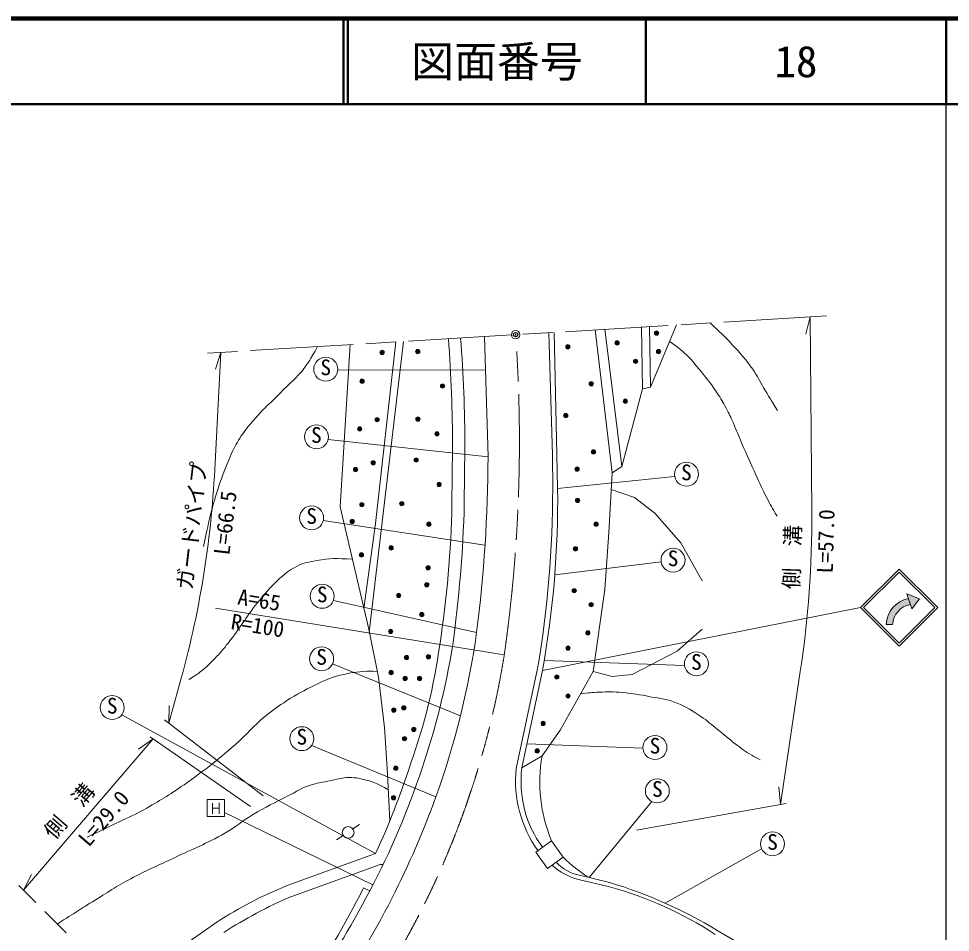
# Model space of a CAD drawing. Units: millimetres, scale not verified. Extents: x 40000 to 680000, y 20000 to 380000.
# Drawn here: x 470847 to 579500, y 273367 to 380000 of the extents above; entities that cross this region are included whole.
import ezdxf
from ezdxf.enums import TextEntityAlignment as Align

# ---------------------------------------------------------------- set-up
doc = ezdxf.new("R2010")
doc.units = ezdxf.units.MM
doc.header["$LTSCALE"] = 1000
doc.header["$PDMODE"] = 32
doc.header["$PDSIZE"] = 500
doc.linetypes.add('CHAIN', pattern=[18.5, 12, -1.5, 3.5, -1.5])
for name, color, linetype, lineweight in [('M-BGD', 7, 'Continuous', 13), ('M-BGD-EXST', 7, 'Continuous', 13), ('M-BMK', 2, 'CHAIN', 13), ('M-BMK-SRVR', 3, 'Continuous', 13), ('M-STR-HTXT', 7, 'Continuous', 13), ('M-STR-STRC', 7, 'Continuous', 13), ('M-TTL', 2, 'Continuous', 140), ('M-TTL-BAND', 7, 'Continuous', 25), ('M-TTL-LINE', 7, 'Continuous', 50)]:
    doc.layers.add(name, color=color, linetype=linetype, lineweight=lineweight)
doc.layers.add('M-OTRS', color=6, linetype='Continuous')
doc.layers.add('M-TTL-TXT', color=7, linetype='Continuous')
doc.styles.add('ＭＳ ゴシック', font='')
doc.styles.get('ＭＳ ゴシック').set_extended_font_data('MS Gothic')

msp = doc.modelspace()

# ---------------------------------------------------------------- hatches: boundary and pattern name
at = {"layer": 'M-STR-STRC'}
for points in [[(574608, 312346), (574608, 312346), (574835, 311636), (574835, 311636, 0.33505), (572759, 309313), (572759, 309313), (572015, 309315), (572015, 309315, -0.33299)], [(574442, 312866), (575912, 312301), (575000, 311117)], [(574442, 312866), (575912, 312301), (575000, 311117)], [(574608, 312346), (574442, 312866), (575912, 312301), (575000, 311117), (574835, 311636)]]:
    msp.add_hatch(color=256, dxfattribs=at).paths.add_polyline_path(points)

# ---------------------------------------------------------------- linework, layer by layer
at = {"layer": 'M-BGD'}
for p, q in [((532687, 343351), (533108, 329100)), ((533617, 329152), (533304, 343388)), ((538095, 343677), (540043, 326997)), ((541181, 327744), (539222, 343745)), ((543472, 344001), (543586, 336812)), ((544537, 337001), (544396, 344057)), ((544537, 337001), (547570, 344248)), ((515746, 342330), (511740, 308401)), ((512472, 321086), (514820, 342274)), ((525156, 342897), (525586, 328867)), ((508326, 323021), (509500, 341953)), ((543586, 336812), (544537, 337001)), ((543586, 336812), (541181, 327744)), ((521371, 323374), (521444, 329900)), ((522820, 323405), (522892, 329990)), ((533108, 329100), (533123, 325145)), ((533704, 325182), (533617, 329152)), ((540043, 326997), (541181, 327744)), ((539670, 320037), (540043, 326997)), ((539938, 325035), (542678, 324103)), ((542678, 324103), (545020, 322301)), ((511668, 308752), (508326, 323021)), ((545020, 322301), (548073, 318822)), ((511101, 311175), (512472, 321086)), ((539206, 313393), (539670, 320037)), ((548073, 318822), (550556, 314397)), ((537832, 303817), (539206, 313393)), ((512814, 303132), (511668, 308752)), ((547624, 306177), (550554, 308764)), ((542405, 303451), (547624, 306177)), ((528856, 292475), (531367, 304146)), ((529524, 292561), (531945, 303933)), ((533989, 296960), (537832, 303817)), ((537832, 303817), (540060, 303209)), ((540060, 303209), (542405, 303451)), ((513501, 297259), (512814, 303132)), ((513855, 291890), (513501, 297259)), ((531891, 293963), (533989, 296960)), ((531891, 293963), (529524, 292561)), ((514117, 286347), (513855, 291890)), ((531150, 282745), (532988, 284051)), ((532988, 284051), (534342, 282146)), ((502174, 278829), (512474, 282583)), ((532504, 280840), (531150, 282745)), ((534342, 282146), (532504, 280840)), ((502600, 277530), (513006, 281269)), ((513006, 281269), (513343, 281278)), ((536153, 279549), (539740, 278691)), ((536264, 280034), (539760, 279189)), ((511059, 278572), (511812, 278233)), ((493953, 274551), (486203, 269143)), ((555261, 271876), (552316, 273597))]:
    msp.add_line(p, q, dxfattribs=at)
for centre, radius in [((545241, 343300), 200), ((545241, 343300), 160), ((545241, 343300), 120), ((545241, 343300), 80), ((540637, 342155), 200), ((540637, 342155), 160), ((540637, 342155), 120), ((545241, 343300), 40), ((545241, 343300), 20), ((513232, 341051), 200), ((513232, 341051), 160), ((517392, 341145), 200), ((517392, 341145), 160), ((517392, 341145), 120), ((517392, 341145), 80), ((517392, 341145), 40), ((534889, 341706), 200), ((534889, 341706), 160), ((534889, 341706), 120), ((534889, 341706), 80), ((534889, 341706), 40), ((534889, 341706), 20), ((540637, 342155), 80), ((540637, 342155), 40), ((540637, 342155), 20), ((545474, 341151), 200), ((545474, 341151), 160), ((545474, 341151), 120), ((545474, 341151), 80), ((545474, 341151), 40), ((513232, 341051), 120), ((513232, 341051), 80), ((513232, 341051), 40), ((513232, 341051), 20), ((517392, 341145), 20), ((542787, 340006), 200), ((542787, 340006), 160), ((542787, 340006), 120), ((542787, 340006), 80), ((545474, 341151), 20), ((542787, 340006), 40), ((542787, 340006), 20), ((510896, 337686), 200), ((510896, 337686), 160), ((510896, 337686), 120), ((510896, 337686), 80), ((510896, 337686), 40), ((510896, 337686), 20), ((520290, 337125), 200), ((520290, 337125), 160), ((520290, 337125), 120), ((520290, 337125), 80), ((520290, 337125), 40), ((520290, 337125), 20), ((537623, 337394), 200), ((537623, 337394), 160), ((537623, 337394), 120), ((537623, 337394), 80), ((537623, 337394), 40), ((537623, 337394), 20), ((541595, 335355), 200), ((541595, 335355), 160), ((541595, 335355), 120), ((541595, 335355), 80), ((541595, 335355), 40), ((541595, 335355), 20), ((534643, 333679), 200), ((534643, 333679), 160), ((534643, 333679), 120), ((534643, 333679), 80), ((534643, 333679), 40), ((534643, 333679), 20), ((512648, 333200), 200), ((512648, 333200), 160), ((512648, 333200), 120), ((512648, 333200), 80), ((512648, 333200), 40), ((512648, 333200), 20), ((517415, 333270), 200), ((517415, 333270), 160), ((517415, 333270), 120), ((517415, 333270), 80), ((517415, 333270), 40), ((517415, 333270), 20), ((510615, 332125), 200), ((510615, 332125), 160), ((510615, 332125), 120), ((510615, 332125), 80), ((510615, 332125), 40), ((510615, 332125), 20), ((519635, 331541), 200), ((519635, 331541), 160), ((519635, 331541), 120), ((519635, 331541), 80), ((519635, 331541), 40), ((519635, 331541), 20), ((537868, 329437), 200), ((537868, 329437), 160), ((537868, 329437), 120), ((537868, 329437), 80), ((537868, 329437), 40), ((537868, 329437), 20), ((512198, 328164), 200), ((512198, 328164), 160), ((512198, 328164), 120), ((512198, 328164), 80), ((512198, 328164), 40), ((512198, 328164), 20), ((517199, 328491), 200), ((517199, 328491), 160), ((517199, 328491), 120), ((517199, 328491), 80), ((517199, 328491), 40), ((517199, 328491), 20), ((510142, 327369), 200), ((510142, 327369), 160), ((510142, 327369), 120), ((510142, 327369), 80), ((510142, 327369), 40), ((510142, 327369), 20), ((535975, 327439), 200), ((535975, 327439), 160), ((535975, 327439), 120), ((535975, 327439), 80), ((535975, 327439), 40), ((535975, 327439), 20), ((519886, 325640), 200), ((519886, 325640), 160), ((519886, 325640), 120), ((519886, 325640), 80), ((519886, 325640), 40), ((519886, 325640), 20), ((536034, 323782), 200), ((536034, 323782), 160), ((536034, 323782), 120), ((536034, 323782), 80), ((536034, 323782), 40), ((536034, 323782), 20), ((510866, 323280), 200), ((510866, 323280), 160), ((510866, 323280), 120), ((510866, 323280), 80), ((510866, 323280), 40), ((510866, 323280), 20), ((515517, 323397), 200), ((515517, 323397), 160), ((515517, 323397), 120), ((515517, 323397), 80), ((515517, 323397), 40), ((515517, 323397), 20), ((509745, 321317), 200), ((509745, 321317), 160), ((509745, 321317), 120), ((509745, 321317), 80), ((509745, 321317), 40), ((509745, 321317), 20), ((518695, 320990), 200), ((518695, 320990), 160), ((518695, 320990), 120), ((518695, 320990), 80), ((518695, 320990), 40), ((518695, 320990), 20), ((538184, 321002), 200), ((538184, 321002), 160), ((538184, 321002), 120), ((538184, 321002), 80), ((538184, 321002), 40), ((538184, 321002), 20), ((514278, 318232), 200), ((514278, 318232), 160), ((510820, 317415), 200), ((510820, 317415), 160), ((510820, 317415), 120), ((510820, 317415), 80), ((510820, 317415), 40), ((510820, 317415), 20), ((514278, 318232), 120), ((514278, 318232), 80), ((514278, 318232), 40), ((514278, 318232), 20), ((535777, 318127), 200), ((535777, 318127), 160), ((535777, 318127), 120), ((535777, 318127), 80), ((535777, 318127), 40), ((535777, 318127), 20), ((518601, 315919), 200), ((518601, 315919), 160), ((518601, 315919), 120), ((518601, 315919), 80), ((518601, 315919), 40), ((518601, 315919), 20), ((518438, 313933), 200), ((518438, 313933), 160), ((518438, 313933), 120), ((518438, 313933), 80), ((518438, 313933), 40), ((518438, 313933), 20), ((535636, 313243), 200), ((535636, 313243), 160), ((535636, 313243), 120), ((535636, 313243), 80), ((535636, 313243), 40), ((535636, 313243), 20), ((515166, 312694), 200), ((515166, 312694), 160), ((515166, 312694), 120), ((515166, 312694), 80), ((515166, 312694), 40), ((515166, 312694), 20), ((537599, 311608), 200), ((537599, 311608), 160), ((537599, 311608), 120), ((537599, 311608), 80), ((537599, 311608), 40), ((537599, 311608), 20), ((517853, 310451), 200), ((517853, 310451), 160), ((517853, 310451), 120), ((517853, 310451), 80), ((517853, 310451), 40), ((517853, 310451), 20), ((514231, 308488), 200), ((514231, 308488), 160), ((514231, 308488), 120), ((514231, 308488), 80), ((514231, 308488), 40), ((514231, 308488), 20), ((537225, 308313), 200), ((537225, 308313), 160), ((537225, 308313), 120), ((537225, 308313), 80), ((537225, 308313), 40), ((537225, 308313), 20), ((534912, 306537), 200), ((534912, 306537), 160), ((534912, 306537), 120), ((534912, 306537), 80), ((534912, 306537), 40), ((534912, 306537), 20), ((516080, 305437), 200), ((516080, 305437), 160), ((516080, 305437), 120), ((516080, 305437), 80), ((516080, 305437), 40), ((516080, 305437), 20), ((518628, 305530), 200), ((518628, 305530), 160), ((518628, 305530), 120), ((518628, 305530), 80), ((518628, 305530), 40), ((518628, 305530), 20), ((514281, 303684), 200), ((514281, 303684), 160), ((514281, 303684), 120), ((514281, 303684), 80), ((514281, 303684), 40), ((514281, 303684), 20), ((515917, 303006), 200), ((515917, 303006), 160), ((517599, 303006), 200), ((517599, 303006), 160), ((533603, 303172), 200), ((533603, 303172), 160), ((533603, 303172), 120), ((533603, 303172), 80), ((533603, 303172), 40), ((533603, 303172), 20), ((515917, 303006), 120), ((515917, 303006), 80), ((515917, 303006), 40), ((515917, 303006), 20), ((517599, 303006), 120), ((517599, 303006), 80), ((517599, 303006), 40), ((517599, 303006), 20), ((534912, 300952), 200), ((534912, 300952), 160), ((534912, 300952), 120), ((534912, 300952), 80), ((534912, 300952), 40), ((534912, 300952), 20), ((514585, 299314), 200), ((514585, 299314), 160), ((514585, 299314), 120), ((514585, 299314), 80), ((514585, 299314), 40), ((514585, 299314), 20), ((515753, 299571), 200), ((515753, 299571), 160), ((515753, 299571), 120), ((515753, 299571), 80), ((515753, 299571), 40), ((515753, 299571), 20), ((532014, 297750), 200), ((532014, 297750), 160), ((532014, 297750), 120), ((532014, 297750), 80), ((532014, 297750), 40), ((532014, 297750), 20), ((516922, 297048), 200), ((516922, 297048), 160), ((516922, 297048), 120), ((516922, 297048), 80), ((516922, 297048), 40), ((516922, 297048), 20), ((515847, 295973), 200), ((515847, 295973), 160), ((515847, 295973), 120), ((515847, 295973), 80), ((515847, 295973), 40), ((515847, 295973), 20), ((531319, 294537), 200), ((531319, 294537), 160), ((531319, 294537), 120), ((531319, 294537), 80), ((531319, 294537), 40), ((531319, 294537), 20), ((514819, 292514), 200), ((514819, 292514), 160), ((514819, 292514), 120), ((514819, 292514), 80), ((514819, 292514), 40), ((514819, 292514), 20), ((514576, 289079), 200), ((514576, 289079), 160), ((514576, 289079), 120), ((514576, 289079), 80), ((514576, 289079), 40), ((514576, 289079), 20)]:
    msp.add_circle(centre, radius, dxfattribs=at)
for centre, radius, start, end in [((360039, 330240), 161405, 359.87925, 4.40766), ((343220, 329304), 179673, 0.21874, 4.28534), ((356649, 329532), 168939, 352.79575, 359.77443), ((406198, 325189), 126925, 350.45689, 359.98006), ((419319, 323956), 114391, 349.919, 0.61377), ((403464, 325288), 117922, 351.04053, 359.07033), ((373263, 327325), 149608, 352.07761, 358.49857), ((428450, 321943), 96764, 340.2077, 351.9223), ((453165, 315894), 67383, 340.17668, 352.34888), ((431357, 321694), 91325, 341.36619, 350.55351), ((549524, 290897), 17898, 170.13456, 202.48627), ((426714, 322914), 96116, 332.29789, 341.56112), ((430743, 320494), 90096, 335.11572, 342.26069), ((542942, 291087), 14154, 174.36916, 215.27257), ((542522, 290983), 13094, 173.07763, 215.95578), ((422244, 324273), 103393, 333.03637, 340.15726), ((537271, 285092), 5158, 223.25522, 258.73706), ((545601, 293384), 15908, 224.94543, 238.88956), ((537791, 286340), 6985, 227.13485, 256.43768), ((519331, 235821), 46304, 111.74838, 123.2341), ((430527, 318103), 89711, 315.51241, 333.85468), ((419454, 326337), 104135, 316.54703, 332.48762), ((527932, 235938), 44353, 56.99795, 74.56103), ((523720, 226287), 55280, 58.84884, 73.13192), ((523859, 228134), 53777, 113.28627, 122.74122), ((427340, 321748), 97705, 315.28339, 333.00131)]:
    msp.add_arc(centre, radius, start, end, dxfattribs=at)
for points, knots in [([(551476, 344483), (552736, 343322), (553100, 342984), (554061, 341946), (555054, 340875), (555613, 340269), (556461, 339080), (557028, 338282), (557221, 337755), (557722, 336914), (558346, 335870), (558557, 335540), (559358, 334266)], [0, 0, 0, 0, 1, 1, 1, 2, 2, 2, 3, 3, 3, 4, 4, 4, 4]), ([(546758, 342306), (547582, 341755), (547842, 341558), (548473, 341000), (549331, 340242), (549695, 339695), (550423, 338812), (551205, 337861), (551638, 337320), (552323, 336298), (552764, 335641), (552980, 335252), (553351, 334553), (553710, 333878), (553890, 333489), (554200, 332790), (554595, 331903), (554770, 331386), (555156, 330495), (555802, 329002), (556179, 328172), (556859, 326694), (557329, 325672), (557565, 325085), (558085, 324087), (558529, 323233), (558692, 322949), (559289, 321937)], [0, 0, 0, 0, 1, 1, 1, 2, 2, 2, 3, 3, 3, 4, 4, 4, 5, 5, 5, 6, 6, 6, 7, 7, 7, 8, 8, 8, 9, 9, 9, 9]), ([(492413, 318410), (492843, 320473), (492936, 321038), (493381, 322696), (493554, 323339), (493646, 323700), (493842, 324336), (494458, 326336), (494897, 327430), (495725, 329351), (496070, 330151), (496341, 330566), (496815, 331298), (497567, 332460), (498142, 333003), (499058, 334040), (499805, 334885), (500338, 335248), (501115, 336065), (502518, 337542), (503524, 338206), (504636, 339913), (505082, 340599), (505266, 340865), (505692, 341724)], [0, 0, 0, 0, 1, 1, 1, 2, 2, 2, 3, 3, 3, 4, 4, 4, 5, 5, 5, 6, 6, 6, 7, 7, 7, 8, 8, 8, 8]), ([(490682, 302868), (491324, 303247), (491519, 303379), (492022, 303756), (492752, 304304), (493090, 304699), (493735, 305345), (494400, 306010), (494729, 306427), (495309, 307167), (496680, 308921), (497287, 310025), (498658, 311779), (499391, 312716), (499821, 313233), (500668, 314069), (501597, 314986), (502169, 315485), (503316, 316110), (504132, 316554), (504697, 316562), (505606, 316748), (507194, 317074), (507863, 316987), (509751, 316936)], [0, 0, 0, 0, 1, 1, 1, 2, 2, 2, 3, 3, 3, 4, 4, 4, 5, 5, 5, 6, 6, 6, 7, 7, 7, 8, 8, 8, 8]), ([(478820, 284485), (480689, 285363), (481169, 285585), (482663, 286313), (483749, 286843), (484379, 287098), (485436, 287684), (487325, 288734), (488365, 289363), (490138, 290599), (492574, 292296), (493871, 293350), (496120, 295288), (497519, 296494), (498120, 297372), (499547, 298544), (500511, 299335), (501088, 299734), (502133, 300413), (503346, 301201), (504068, 301584), (505374, 302205), (506444, 302714), (507045, 303032), (508193, 303327), (509282, 303606), (509907, 303746), (511029, 303809), (511670, 303846), (511911, 303855), (512674, 303821)], [0, 0, 0, 0, 1, 1, 1, 2, 2, 2, 3, 3, 3, 4, 4, 4, 5, 5, 5, 6, 6, 6, 7, 7, 7, 8, 8, 8, 9, 9, 9, 10, 10, 10, 10]), ([(536359, 301189), (537376, 301327), (537680, 301360), (538532, 301402), (539585, 301453), (540181, 301440), (541232, 301350), (542515, 301239), (543228, 301111), (544493, 300872), (545735, 300637), (546469, 300599), (547640, 300124), (548788, 299658), (549371, 299252), (550403, 298566), (551200, 298037), (551585, 297655), (552334, 297060), (553148, 296415), (553574, 296016), (554401, 295388), (555140, 294828), (555551, 294503), (556354, 294038), (556729, 293821), (556861, 293742), (557330, 293508)], [0, 0, 0, 0, 1, 1, 1, 2, 2, 2, 3, 3, 3, 4, 4, 4, 5, 5, 5, 6, 6, 6, 7, 7, 7, 8, 8, 8, 9, 9, 9, 9]), ([(475369, 274344), (477482, 275714), (478035, 276072), (479769, 277139), (481500, 278204), (482444, 278850), (484240, 279803), (486038, 280757), (487111, 281160), (488944, 282046), (491279, 283175), (492671, 283652), (494911, 284959), (496208, 285716), (496840, 286292), (498120, 287078), (499707, 288052), (500670, 288470), (502326, 289321), (503268, 289805), (503749, 290197), (504757, 290521), (505707, 290826), (506272, 290879), (507249, 291082), (507959, 291229), (508349, 291383), (509072, 291424), (509972, 291475), (510490, 291372), (511362, 291144), (512074, 290958), (512469, 290812), (513122, 290474), (513451, 290304), (513574, 290241), (513944, 290003)], [0, 0, 0, 0, 1, 1, 1, 2, 2, 2, 3, 3, 3, 4, 4, 4, 5, 5, 5, 6, 6, 6, 7, 7, 7, 8, 8, 8, 9, 9, 9, 10, 10, 10, 11, 11, 11, 12, 12, 12, 12])]:
    msp.add_open_spline(points, degree=3, knots=knots, dxfattribs=at)
for p in [(545241, 343300), (540637, 342155), (513232, 341051), (517392, 341145), (534889, 341706), (545474, 341151), (542787, 340006), (510896, 337686), (520290, 337125), (537623, 337394), (541595, 335355), (534643, 333679), (512648, 333200), (517415, 333270), (510615, 332125), (519635, 331541), (537868, 329437), (512198, 328164), (517199, 328491), (510142, 327369), (535975, 327439), (519886, 325640), (536034, 323782), (510866, 323280), (515517, 323397), (509745, 321317), (518695, 320990), (538184, 321002), (514278, 318232), (535777, 318127), (510820, 317415), (518601, 315919), (518438, 313933), (515166, 312694), (535636, 313243), (537599, 311608), (517853, 310451), (514231, 308488), (537225, 308313), (534912, 306537), (516080, 305437), (518628, 305530), (514281, 303684), (515917, 303006), (517599, 303006), (533603, 303172), (534912, 300952), (514585, 299314), (515753, 299571), (532014, 297750), (516922, 297048), (515847, 295973), (531319, 294537), (514819, 292514), (514576, 289079)]:
    msp.add_point(p, dxfattribs=at)
at = {"layer": 'M-BGD-EXST'}
for p, q in [((508052, 338966), (525274, 339026)), ((506937, 330897), (525586, 328867)), ((533704, 325182), (547348, 326563)), ((506377, 321437), (525230, 318541)), ((533366, 315082), (545774, 316619)), ((507554, 312084), (524254, 308346)), ((522369, 298654), (507456, 304724)), ((532142, 305079), (548500, 304528)), ((482873, 298753), (512474, 282583)), ((504926, 295208), (519498, 289178)), ((530124, 295381), (543652, 294873)), ((494842, 288877), (492842, 288877)), ((492842, 288877), (492842, 286877)), ((493471, 287190), (493471, 288465)), ((494214, 288473), (494214, 287194)), ((494842, 286877), (494842, 288877)), ((537382, 279764), (544703, 288634)), ((492842, 286877), (494842, 286877)), ((493471, 287877), (494214, 287877)), ((512170, 278920), (494842, 287350)), ((509826, 285439), (510600, 285953)), ((507927, 284181), (508689, 284686)), ((546239, 276773), (557485, 283134))]:
    msp.add_line(p, q, dxfattribs=at)
for centre, radius in [((506659, 339086), 1398), ((505573, 331199), 1398), ((548720, 326830), 1398), ((505012, 321735), 1398), ((547160, 316804), 1398), ((506251, 312587), 1398), ((506180, 305296), 1398), ((549885, 304711), 1398), ((481760, 299599), 1398), ((503874, 295975), 1398), ((545048, 294932), 1398), ((545328, 289884), 1398), ((509277, 285032), 683), ((558763, 283700), 1398)]:
    msp.add_circle(centre, radius, dxfattribs=at)
at = {"layer": 'M-BMK'}
for p, q in [((565071, 345303), (529303, 343147)), ((528305, 343087), (492430, 340924)), ((499047, 250730), (470864, 278837))]:
    msp.add_line(p, q, dxfattribs=at)
for centre, radius, start, end in [((352962, 330649), 176284, 351.87877, 3.89329), ((427034, 321876), 101731, 315.62735, 350.87637)]:
    msp.add_arc(centre, radius, start, end, dxfattribs=at)
at = {"layer": 'M-BMK-SRVR'}
msp.add_circle((528804, 343117), 500, dxfattribs=at)
msp.add_point((528804, 343117), dxfattribs=at)
at = {"layer": 'M-OTRS'}
msp.add_point((528804, 343117), dxfattribs=at)
at = {"layer": 'M-STR-HTXT'}
for p, q in [((563132, 345186), (562651, 343181)), ((563345, 322452), (563132, 345186)), ((493748, 328178), (494418, 341044)), ((494418, 341044), (493814, 339073)), ((493820, 311221), (527478, 305745)), ((559683, 288297), (562001, 303816)), ((488346, 297795), (489816, 303040)), ((488346, 297795), (488404, 299856)), ((499344, 289304), (487854, 298175)), ((471419, 278284), (486518, 295948)), ((486518, 295948), (484839, 294752)), ((497902, 288062), (486189, 296176)), ((559683, 288297), (559484, 290349)), ((542903, 285305), (560335, 288413)), ((471419, 278284), (472338, 280129))]:
    msp.add_line(p, q, dxfattribs=at)
for centre, radius, start, end in [((380662, 332989), 113189, 344.65709, 357.56404), ((443283, 321742), 120064, 351.41341, 0.33878)]:
    msp.add_arc(centre, radius, start, end, dxfattribs=at)
at = {"layer": 'M-STR-STRC'}
for p, q in [((569035, 311268), (573535, 315768)), ((569389, 311268), (573535, 315415)), ((578036, 311268), (573535, 315768)), ((577682, 311268), (573535, 315415)), ((575000, 311117), (574442, 312866)), ((574442, 312866), (575912, 312301)), ((575912, 312301), (575000, 311117)), ((569035, 311268), (531945, 303933)), ((569035, 311268), (573535, 306768)), ((569389, 311268), (573535, 307121)), ((573535, 307121), (577682, 311268)), ((573536, 306768), (578036, 311268)), ((572015, 309315), (572759, 309313))]:
    msp.add_line(p, q, dxfattribs=at)
for radius, start, end in [(3327, 102.62812, 176.29677), (2586, 101.16557, 175.26003)]:
    msp.add_arc((575335, 309100), radius, start, end, dxfattribs=at)
at = {"layer": 'M-TTL'}
msp.add_line((680000, 380000), (40000, 380000), dxfattribs=at)
at = {"layer": 'M-TTL-BAND'}
msp.add_line((579000, 20000), (579000, 370000), dxfattribs=at)
at = {"layer": 'M-TTL-LINE'}
for p, q in [((508747, 380000), (508747, 370000)), ((509247, 380000), (509247, 370000)), ((543997, 380000), (543997, 370000)), ((579000, 380000), (579000, 370000)), ((40000, 370000), (680000, 370000))]:
    msp.add_line(p, q, dxfattribs=at)

# ---------------------------------------------------------------- texts
at = {"layer": 'M-BGD-EXST', "style": 'ＭＳ ゴシック'}
for p in [(506034, 337836), (504948, 329949), (548095, 325580), (504387, 320485), (546535, 315554), (505626, 311337), (505555, 304046), (549260, 303461), (481135, 298349), (503249, 294725), (544423, 293682), (544703, 288634), (558138, 282450)]:
    msp.add_text('S', height=1833, dxfattribs=at).set_placement(p, align=Align.BOTTOM_LEFT)
at = {"layer": 'M-STR-HTXT', "style": 'ＭＳ ゴシック'}
for s, rotation, p in [('ガードパイプ', 83.305, (491625, 313194)), ('L=66.5', 83.305, (495955, 317258)), ('L=57.0', 88.272, (566327, 315219)), ('側\u3000溝', 88.272, (562394, 313375)), ('A=65', 350.76, (496206, 311110)), ('R=100', 350.76, (495412, 308224)), ('側\u3000溝', 49.476, (475417, 283732)), ('L=29.0', 49.476, (479444, 282878))]:
    msp.add_text(s, height=1833, rotation=rotation, dxfattribs=at).set_placement(p, align=Align.BOTTOM_LEFT)
at = {"layer": 'M-TTL-TXT', "style": 'ＭＳ ゴシック'}
for s, p in [('図面番号', (526622, 375000)), ('18', (561497, 375000))]:
    msp.add_text(s, height=3666, dxfattribs=at).set_placement(p, align=Align.MIDDLE_CENTER)

doc.saveas('drawing.dxf')
